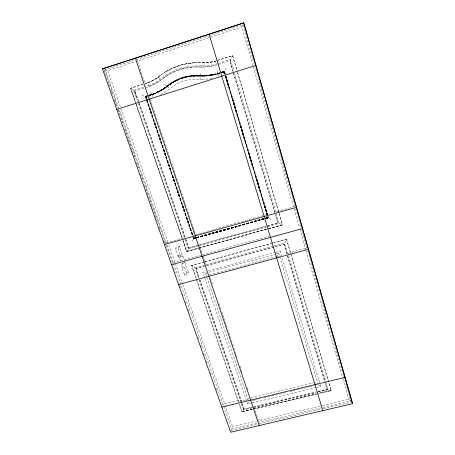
<?xml version="1.0" encoding="UTF-8"?>
<svg xmlns="http://www.w3.org/2000/svg" width="455" height="455" viewBox="0 0 455 455"><rect width="100%" height="100%" fill="white"/><g stroke="black" fill="none" stroke-linecap="round" stroke-linejoin="round"><path stroke-width="0.34" stroke-dasharray="2.27 1.71" d="M316.771 394.121L254.538 408.96L254.555 408.658L316.731 393.825L241.941 411.718L239.273 403.784M252.172 407.669L244.073 409.608L242.14 403.198M249.141 398.517L246.195 400.025L241.207 401.225L241.258 400.627L238.113 400.798L238.141 400.502L224.423 403.818L222.376 405.069M256.893 423.042L231.646 428.98L232.647 426.705L256.529 421.074M184.576 275.349L185.117 273.08C186.948 271.481 190.156 271.43 187.136 274.649L184.576 275.349L182.04 268.08L182.262 266.971L181.551 264.19L182.967 262.848M181.226 254.749L180.589 255.773L178.007 256.489L178.235 255.579L181.226 254.749L181.602 255.022M178.007 256.489L175.465 249.186L176.108 247.173L178.986 246.115L179.424 246.24L184.679 261.432M230.901 430.367L231.311 429.52M195.991 268.211L199.131 278.204L195.991 268.211L205.324 265.652M266.988 229.201L200.285 247.776L266.994 229.03L200.371 247.639L202.702 254.578L269.144 236.196M204.403 261.79L191.629 265.475L239.017 403.426M265.942 226.493L188.649 248.06L186.072 239.717M183.149 240.797L186.704 251.552L199.608 247.964M206.672 265.282L284.062 244.079L287.025 254.345L286.997 253.964L287.89 253.719L284.705 242.976L285.865 240.632A6.797 1.092 -62.1 0 1 286.57 239.381L328.595 381.586M248.76 401.634L248.663 401.85A7.263 1.547 -65 0 1 247.548 404.006L250.75 403.238M179.424 246.24L178.053 248.464L175.465 249.186M184.235 237.959L182.159 238.329L136.125 103.894M225.248 73.676L224.508 71.23L225.413 69.382A7.229 0.336 -62.8 0 1 226.05 68.119M221.011 72.499L224.423 71.418L224.053 72.186A15.26 0.728 -62.8 0 1 222.569 75.172M252.917 65.48L241.855 26.976L242.913 24.695L209.886 35.473M217.558 60.39L232.642 55.561L237.18 71.196M192.363 241.099L193.949 238.045A13.889 0.415 -62.5 0 1 194.49 237.015M198.676 245.859L188.228 248.771L186.704 251.552L182.842 240.314M182.04 268.08L184.611 267.375L185.333 265.333M172.65 263.32L174.93 262.268L202.026 254.766M159.836 75.775L158.26 77.066A57.631 53.081 70.6 0 1 147.568 82.85A3.981 0.751 68.3 0 1 148.421 85.699L145.748 86.552M147.568 82.856L147.693 82.821A57.575 53.03 70.7 0 0 158.38 77.037L161.434 74.66M148.421 85.699L149.553 85.244A62.688 57.688 70.8 0 0 159.227 80.023L166.24 74.938A64.508 62.767 59.2 0 1 179.645 68.591A64.496 62.727 58.8 0 1 194.331 65.93L203.129 65.975A64.001 59.514 84.5 0 0 214.305 64.559L217.183 63.74M178.286 70.15A62.978 61.266 59.4 0 0 166.883 75.752L159.91 80.808A64.36 59.213 70.8 0 1 149.985 86.16L148.552 86.723L149.746 86.24A64.491 59.326 70.8 0 0 159.688 80.876L166.678 75.814A63.103 61.38 59.3 0 1 178.098 70.195L179.958 69.564M164.864 84.437A3.89 0.58 45.2 0 0 166.678 86.126L170.847 83.18A50.681 49.237 60.9 0 1 181.221 77.913L183.661 77.134A50.676 49.208 60.6 0 1 195.24 75.411L202.117 75.536M168.657 84.954L165.455 87.258A78.146 71.753 71.2 0 1 153.471 93.684L149.234 95.101M166.866 86.279L167.247 86.604L171.262 83.578A49.868 48.44 61.1 0 1 181.471 78.397M169.112 85.33L165.938 87.713A79.124 72.641 71.2 0 1 153.807 94.213M160.621 94.498A84.181 77.231 71.4 0 0 168.168 90.056L172.553 86.78A44.783 43.481 61.8 0 1 182.785 81.405L184.787 80.763A44.778 43.458 61.4 0 1 196.321 79.233M159.773 75.854L161.388 74.609M168.788 85.062L171.086 83.401A50.221 48.787 61 0 1 181.363 78.186M170.045 84.329L165.756 87.536A78.624 72.186 71.2 0 1 153.642 93.946L148.717 95.499M252.434 407.788L243.556 409.909L242.566 411.024A6.319 1.348 -65.4 0 0 241.952 411.963L239.245 404.085M161.32 74.688L163.026 73.539M169.732 84.056L170.909 83.237A50.568 49.123 61 0 1 181.261 77.981L183.712 77.27A50.442 48.986 60.6 0 1 195.24 75.558L198.13 75.507M170.17 84.437L171.325 83.635A49.749 48.327 61.1 0 1 181.505 78.47L183.871 77.708A49.737 48.298 60.7 0 1 195.235 76.025L202.1 76.07A80.546 74.694 84.6 0 0 216.028 74.324M165.694 87.479L167.116 86.49M166.422 242.845L182.245 238.153L136.062 103.911M162.918 73.562L164.664 72.459A68.79 66.97 58.7 0 1 179.008 65.662A68.785 66.925 58.4 0 1 194.723 62.796M182.017 263.399L182.489 263.115M288.049 253.617L290.461 252.445L305.623 248.328L307 248.436L301.659 229.792M165.148 243.419L166.223 243.044L119.398 109.956M275.952 212.167L276.964 211.7M150.662 92.069A3.651 0.688 68.4 0 0 151.663 94.179L151.851 94.503L153.557 93.821A78.385 71.97 71.2 0 0 165.575 87.371L171.023 83.345A50.334 48.901 61 0 1 181.329 78.118L183.763 77.418A50.215 48.759 60.7 0 1 195.24 75.712L202.111 75.684A79.926 74.125 84.6 0 0 215.937 73.955M151.851 94.503L152.038 94.845L153.767 94.151A78.999 72.527 71.2 0 0 165.882 87.656M153.813 94.219L148.887 95.846M193.352 235.417L193.881 235.212M277.197 211.615L293.509 206.803L295.067 206.752L254.851 66.379M182.489 77.629L181.289 78.044A50.454 49.015 61 0 0 170.961 83.288L165.393 87.206A78.032 71.645 71.2 0 1 153.432 93.622M181.465 78.391L182.643 77.981M181.539 78.539L183.894 77.782A49.618 48.179 60.8 0 1 195.229 76.099M118.692 107.96L105.213 69.638L134.657 60.026M136.443 58.718L136.665 59.372L208.544 35.911M105.213 69.638L107.71 70.696L135.562 61.618M209.203 37.623L137.552 60.97L145.373 84.721M210.551 37.179L241.855 26.976M230.821 60.469L230.611 59.457L218.286 63.387M143.183 84.198L130.665 88.202L135.607 102.585M145.156 83.566L147.67 82.759A57.449 52.916 70.7 0 0 158.334 76.992M216.261 60.805L214.959 61.22A58.65 54.589 84.5 0 1 202.629 62.784L196.634 62.739M143.206 84.26L130.608 88.287L135.533 102.625M145.048 83.663L147.693 82.821M216.279 60.868L214.919 61.3A58.831 54.759 84.5 0 1 202.549 62.87A4.249 0.415 -80.8 0 1 201.923 65.992M217.524 60.469L232.556 55.652A7.991 0.375 -62.9 0 1 231.822 57.074L230.531 59.48L233.898 70.849M136.79 96.477L135.806 96.79L133.895 90.34L143.786 87.184M135.67 102.568L130.608 88.287A7.803 1.177 26.8 0 1 131.927 89.021L133.889 90.255M133.952 91.381L144.542 88.003M145.822 87.593L148.796 86.643M217.462 64.735L214.368 65.622A65.85 61.209 84.5 0 1 202.885 67.067L199.557 66.97M218.48 64.411L230.901 60.447M231.447 66.402L232.482 66.077M147.471 95.664L145.185 96.386L143.223 95.476A7.087 1.058 27 0 1 141.971 94.833M219.668 72.766L215.903 73.818A79.682 73.903 84.6 0 1 202.117 75.541M221.551 72.169L224.508 71.23M146.186 99.355L145.185 96.386L147.301 95.789M149.274 95.169L151.771 94.373M217.058 70.974A3.703 0.319 76.2 0 0 217.689 73.238L219.697 72.834M221.568 72.243L224.469 71.321L225.185 73.721M147.363 95.851L145.287 96.432M148.683 95.431L153.517 93.758A78.266 71.862 71.2 0 0 165.518 87.32M219.719 72.908L215.92 73.886A79.801 74.011 84.6 0 1 202.111 75.615L196.685 75.553M147.488 95.965L145.39 96.477L146.157 98.758M219.771 73.05L215.96 74.034A80.046 74.233 84.6 0 1 202.111 75.769M221.039 72.567L224.378 71.509M147.551 96.028L145.492 96.523L146.396 99.201M148.785 95.635L153.688 94.02A78.749 72.299 71.2 0 0 165.756 87.542M219.793 73.124L215.994 74.182A80.29 74.461 84.6 0 1 202.105 75.917L195.24 75.792A50.095 48.645 60.7 0 0 183.792 77.492L181.397 78.254A50.101 48.674 61 0 0 171.143 83.458M221.733 72.51L224.287 71.697L225.276 75.001M147.005 96.278L145.697 96.614L146.561 99.179M148.819 95.704L151.959 94.708M218.525 76.121A8.15 0.717 76.3 0 0 217.968 74.114L217.871 73.812L219.822 73.198M221.744 72.584L224.241 71.793L225.208 75.018M146.732 99.156L145.799 96.659L147.084 96.335M148.853 95.772L153.727 94.083A78.874 72.413 71.2 0 0 165.819 87.599L171.387 83.692A49.629 48.207 61.1 0 1 181.539 78.544M219.845 73.272L216.011 74.256M221.147 72.857L224.196 71.89L224.764 73.778M147.238 96.449L145.907 96.71M219.896 73.42L216.051 74.41A80.671 74.808 84.6 0 1 202.1 76.156L195.229 76.104M221.17 72.931L224.15 71.987L224.702 73.829M179.77 69.609L181.659 69.063M182.523 77.697L183.74 77.344A50.329 48.873 60.6 0 1 195.24 75.638L196.679 75.627M201.616 67.078L203.021 67.027A65.708 61.084 84.5 0 0 214.481 65.577M262.876 215.664L195.684 234.74L150.292 99.435M233.46 73.181L274.883 212.826L275.781 212.263L234.689 73.511M195.229 237.772L193.898 238.147L193.46 236.85M196.554 237.396L263.673 218.536M265.578 218.002L267.773 217.388L270.247 219.014A6.637 1.502 29.7 0 0 271.39 219.657M195.212 237.863L193.847 238.244L193.398 236.913M196.571 237.476L263.69 218.616M265.612 218.076L267.858 217.444M193.796 238.34L196.031 237.715M196.588 237.555L263.712 218.696M265.64 218.155L267.95 217.507M196.037 237.794L193.745 238.437L193.426 237.248M196.606 237.635L263.729 218.775M265.674 218.229L268.04 217.564L267.694 216.421M196.037 237.88L193.699 238.534L193.312 237.396M196.623 237.715L263.746 218.855M265.709 218.303L268.126 217.626L267.773 216.455M196.042 237.959L193.597 238.727L192.994 236.941M196.657 237.868L263.786 219.014M265.146 218.633L268.302 217.746M196.042 238.124L193.546 238.824L192.931 236.998M196.668 237.948L263.803 219.088M265.163 218.707L268.387 217.803L267.824 215.926M193.5 238.92L196.048 238.204M196.685 238.028L263.826 219.168M266.499 218.417L268.473 217.86L267.898 215.949M263.843 219.247L193.449 239.017L192.869 237.055M265.874 218.673L268.558 217.922L267.972 215.966M188.802 247.696L265.953 226.158M267.318 225.777L277.931 222.813L275.451 214.447M267.312 226.112L277.942 223.143L277.931 222.813M199.324 245.677L266.215 227.017M267.58 226.641L279.086 223.428L281.196 224.269A7.234 1.661 30 0 1 282.447 224.901L268.353 228.655M186.783 251.365L199.671 247.776M199.688 247.833L186.743 251.439L183.098 240.826M269.041 228.524L282.515 224.77L237.641 72.533M268.348 228.825L282.447 224.901L237.345 71.896M181.551 264.19L184.855 263.274L185.105 262.66L184.662 262.518M205.051 261.551L271.351 243.385M272.67 242.959L286.599 239.131M204.34 261.983L191.629 265.475A6.654 2.338 28.4 0 1 192.874 266.169L194.842 267.62L198.408 278.022M205.006 261.801L286.57 239.381L331.183 390.686L318.836 393.626M194.842 267.62L204.352 265.009M205.711 264.639L273.444 246.064M274.109 245.882L284.705 242.976M195.849 268.609L204.534 266.232M206.553 265.68L273.705 247.287M275.002 246.934L284.085 244.443M204.38 276.782L202.839 272.238L206.229 271.317M208.265 270.759L275.275 252.491M275.889 252.326L280.178 251.154L281.571 255.824L280.849 255.943M206.621 272.898L205.103 273.097A7.616 2.628 28.8 0 1 202.839 272.238M208.987 272.255L275.844 254.055M276.424 253.896L278.955 252.991A7.752 1.217 -62.3 0 0 280.178 251.154M209.311 274.774L276.668 256.478M158.38 77.031L158.26 77.066A4.209 0.631 45.1 0 1 160.194 79.341M264.514 215.209L265.066 215.079M250.756 397.897L313.336 382.803M217.871 73.812L215.977 74.108A80.171 74.347 84.6 0 1 202.105 75.843L198.107 75.735M252.212 400.622L254.271 400.121M254.959 399.956L260.465 398.637M263.906 397.807L285.922 392.511M290.051 391.522L292.11 391.021M292.798 390.856L308.626 387.051M309.309 386.887L313.438 385.897M252.036 402.931L315.378 387.728M316.731 387.404L320.695 386.454L282.185 257.866M244.119 408.994L252.206 407.06M253.554 406.742L315.986 391.818M318.005 391.334L327.105 389.156L325.336 383.195M253.526 407.35L316.06 392.409M318.085 391.926L327.202 389.747L327.105 389.156M253.799 407.458L316.208 392.557M318.238 392.068L328.169 389.696L330.029 390.151A6.478 2.52 35.5 0 1 331.183 390.686L331.132 390.39L318.801 393.33L331.206 390.424L328.738 382.268M217.945 74.04L216.068 74.484A80.802 74.927 84.6 0 1 202.094 76.235M252.57 409.13L241.975 411.661L241.952 411.963L252.553 409.437M320.422 406.019L258.571 420.596L254.794 409.363M322.47 405.536L348.786 399.336L350.708 400.98L322.942 407.509M349.247 399.592L348.883 399.678L342.905 378.867M321.577 407.828L258.94 422.558L258.77 421.29M230.873 430.487L257.866 424.145M259.248 423.821L321.23 409.267M323.289 408.783L352.176 401.998M183.632 262.637L184.667 262.512M202.549 62.864L202.623 62.847A58.769 54.702 84.5 0 0 214.976 61.277L214.919 61.3A4.044 0.353 76.2 0 1 215.528 64.269M276.924 256.421L279.865 256.029M265.606 214.959L266.653 214.771M196.708 62.722L194.649 62.818A68.847 66.987 58.3 0 0 178.912 65.679A68.859 67.033 58.7 0 0 164.551 72.481M196.088 66.908L194.12 67.022A63.091 61.345 59 0 0 181.477 69.114M198.698 62.631L194.729 62.733A68.881 67.027 58.4 0 0 178.986 65.594A68.893 67.067 58.7 0 0 164.619 72.402M195.94 66.948L197.897 66.891M196.321 79.238L201.866 79.369M198.613 62.716L202.623 62.847M197.749 66.93L201.758 67.039M196.662 75.934L198.084 75.968M136.665 59.372L136.983 59.69M147.352 97.387A15.021 2.315 27 0 0 146.226 96.852L146.817 99.144M267.773 217.388L267.682 217.325A14.111 3.293 29.5 0 0 266.693 216.705M133.565 90.033L133.969 90.318L137.933 101.88M167.247 86.604L167.44 86.769A8.622 1.314 45.3 0 1 169.749 88.953M185.014 262.58L188.398 272.187M178.235 255.579L180.487 261.107M152.038 94.845L152.112 94.987A8.025 1.53 68.5 0 1 152.874 96.579M137.063 59.827L137.478 60.76M149.069 96.244L149.297 96.773M254.203 408.078L254.538 408.96M149.632 97.603L149.746 97.888M104.496 69.791L118.016 108.171M118.482 109.501L165.575 243.232M166.28 245.239L172.724 263.297M104.07 70.741L107.096 79.329M108.028 81.974L108.495 83.293M108.728 83.953L109.894 87.258M110.821 89.902L111.287 91.222M111.52 91.882L112.92 95.846M114.313 99.81L116.878 107.079M117.811 109.729L119.699 115.081M120.643 117.754L122.526 123.112M124.653 129.129L126.535 134.481M127.48 137.16L128.191 139.167M128.424 139.839L130.545 145.856M131.489 148.535L132.2 150.542M132.433 151.214L135.027 158.573M136.443 162.589L138.331 167.94M140.453 173.958L142.341 179.315M144.463 185.333L146.351 190.69M147.295 193.364L150.36 202.065M151.299 204.739L154.37 213.435M155.309 216.114L157.197 221.466M159.318 227.489L160.029 229.496M163.8 240.2L164.511 242.208M173.457 267.597L175.311 272.858M179.731 285.393L180.442 287.406M182.569 293.441L183.274 295.449M185.401 301.483L186.112 303.496M188.239 309.531L188.944 311.538M197.925 337.018L198.636 339.032M200.763 345.066L201.474 347.074M203.601 353.108L204.306 355.122M206.433 361.156L207.144 363.17M210.455 372.554L211.16 374.567M216.125 388.644L216.836 390.657M107.71 70.696L120.33 106.663M121.03 108.665L167.889 242.196M168.828 244.875L182.563 283.96M182.796 284.631L232.647 426.705M166.928 245.057L173.292 263.144M173.531 263.798L231.646 428.98M178.053 248.464L180.589 255.773M184.611 267.375L187.136 274.649M191.703 265.282L238.994 403.147M135.988 103.95L182.159 238.329M199.95 279.802L241.918 402.556M138.843 101.59L134.942 91.068L138.582 101.71M139.298 102.927L185.395 237.72M199.591 279.552L241.207 401.225M241.867 403.158L244.073 409.608M139.264 103.706L185.231 238.073M185.685 239.404L188.649 248.06M199.097 280.035L241.11 402.766M241.332 403.42L243.556 409.909M138.388 103.211L184.531 237.965M184.963 239.239L188.228 248.771M204.835 278.119L247.548 404.006M146.118 96.801L146.902 99.133M147.101 99.713L193.022 235.554M147.022 99.742L192.948 235.582M147.17 100.441L192.801 235.65M206.405 275.895L205.495 273.205A15.032 5.341 29.2 0 1 207.036 273.779M206.86 277.243L248.055 399.058M147.011 100.492L192.732 235.679M145.594 96.568L146.482 99.19M146.931 100.515L192.658 235.713M193.056 236.879L193.648 238.63M146.851 100.544L192.59 235.747M146.772 100.572L192.516 235.781M146.464 99.924L192.374 235.844M203.135 255.858L205.069 261.602M210.443 278.142L212.934 285.541M219.048 303.707L220.863 309.087M221.767 311.777L222.677 314.468M222.899 315.144L223.809 317.835M224.031 318.506L224.941 321.196M225.168 321.873L226.072 324.563M226.3 325.234L234.45 349.457M235.354 352.147L236.264 354.837M236.492 355.509L236.941 356.857M240.115 366.275L241.923 371.655M247.361 387.802L248.265 390.492M267.176 214.697L225.617 76.377L267.244 214.692M225.549 76.394L267.108 214.709M318.25 384.737L278.744 253.264A15.26 2.463 -62.5 0 0 277.032 255.892M225.481 76.417L267.039 214.714M224.099 72.089L224.639 73.886M225.407 76.44L266.971 214.72M225.816 75.575L267.58 214.663M225.748 75.598L267.517 214.669M224.423 71.418L225.066 73.807M225.89 76.292L267.449 214.675M224.332 71.606L225.344 74.978M225.754 76.332L267.312 214.686M267.853 216.483L268.217 217.683M276.168 213.577L279.086 223.428M288.493 255.761L325.99 382.348M326.189 383.013L328.169 389.696M233.142 71.799L229.872 60.771L233.057 71.822M233.534 73.13L274.877 212.519M275.264 214.117L277.942 223.143M284.062 244.079L286.997 253.964M287.606 256.006L325.143 382.53M287.423 255.699L327.202 389.747M232.642 55.561L237.243 71.173M242.913 24.695L254.265 64.331M295.653 208.788L300.903 227.113M307.779 251.16L343.497 375.824M343.696 376.507L350.708 400.98M253.304 66.84L293.509 206.803M294.089 208.834L299.532 227.79M299.896 229.121L306.016 250.426M306.209 251.109L342.712 378.185M205.307 262.757L205.597 263.968M145.611 85.711L145.725 86.359M183.689 77.208A50.562 49.094 60.6 0 1 195.24 75.484M183.82 77.566A49.976 48.531 60.7 0 1 195.235 75.866M181.659 69.069A62.972 61.232 59.1 0 1 194.274 66.982M153.597 93.878A78.505 72.078 71.2 0 0 165.637 87.428L171.205 83.515A49.987 48.56 61 0 1 181.431 78.328L183.843 77.634A49.857 48.412 60.7 0 1 195.235 75.945L202.1 75.991A80.416 74.575 84.6 0 0 216.011 74.25M212.252 78.402A85.972 79.653 84.6 0 1 201.866 79.375M199.91 79.392A8.679 0.859 -80.7 0 0 200.308 76.326L200.388 75.411A3.919 0.381 -80.7 0 1 200.678 73.033M315.019 382.649A14.64 5.858 35 0 1 315.321 382.826M315.628 383.008A14.64 5.858 35 0 1 316.231 383.377M320.695 386.449A7.411 2.872 34.9 0 1 318.608 385.032M182.768 255.903L182.512 256.506L179.202 257.422L180.635 256.102L182.768 255.903"/><path stroke-width="0.68" d="M243.783 22.904L102.449 68.881L230.679 432.25L352.551 403.676L243.789 22.887L243.647 23.222M102.449 68.881L209.419 34.114M210.091 33.892L243.118 23.108M116.742 109.393L255.829 65.418M164.437 244.54L296.427 207.389M171.563 264.736L302.478 228.558M178.559 284.551L308.416 249.317M221.795 407.077L345.044 377.411M103.37 68.762L103.876 68.944M351.721 401.532L351.63 401.469A1.285 0.483 36.1 0 0 351.442 401.355M135.34 58.132L259.185 425.567M209.061 34.045L322.834 410.643M243.624 22.75L352.551 403.676"/></g></svg>
